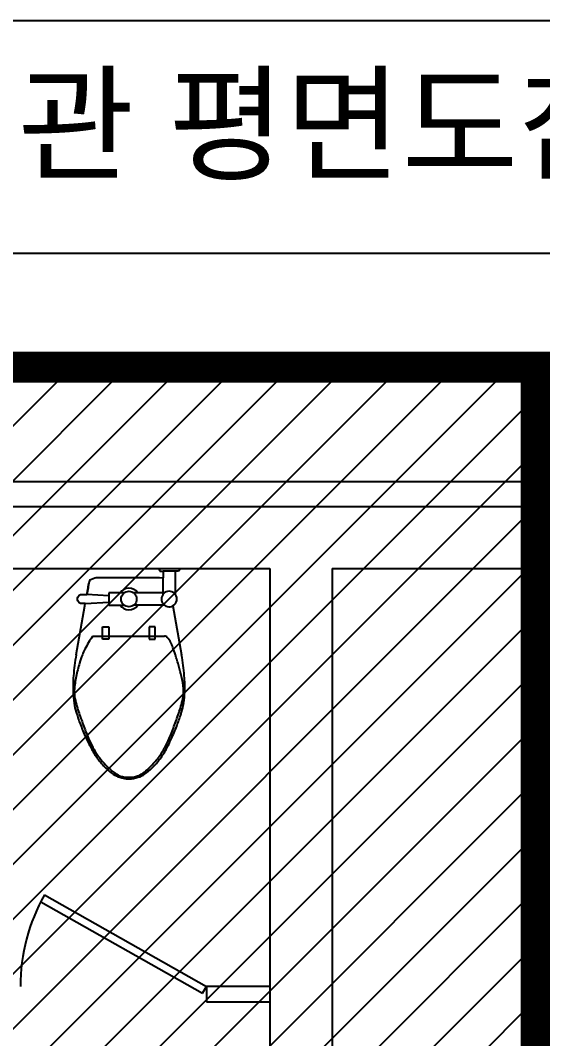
# Model space of a CAD drawing. Header units: millimetres. Extents: x 83956 to 461956, y 36707 to 125807.
# Drawn here: x 229390 to 231075, y 55784 to 59069 of the extents above; entities that cross this region are included whole.
import ezdxf

# ---------------------------------------------------------------- set-up
doc = ezdxf.new("R2010")
doc.units = ezdxf.units.MM
doc.header["$LTSCALE"] = 100
doc.header["$MEASUREMENT"] = 0
doc.linetypes.add('HID', pattern=[2.3, 1.5, -0.8])
for name, color, linetype in [('05-TEXT', 2, 'CONTINUOUS'), ('ARCH', 9, 'CONTINUOUS'), ('PIPE', 3, 'CONTINUOUS')]:
    doc.layers.add(name, color=color, linetype=linetype)
doc.styles.add('gr', font='Gulim.ttf')

msp = doc.modelspace()

# ---------------------------------------------------------------- hatches: boundary and pattern name
at = {"layer": 'PIPE', "ltscale": 2}
h = msp.add_hatch(dxfattribs=at)
h.set_pattern_fill('ANSI31', color=1, scale=1000, style=0)
h.set_pattern_definition([(45, (-1494911.26, -8621795.83), (-88.3883476, 88.3883476), [])])
h.paths.add_polyline_path([(224388, 57950.6), (231053.8, 57950.6), (231053.8, 53615.1), (224388, 53615.1)])

# ---------------------------------------------------------------- linework, layer by layer
at = {"layer": 'ARCH', "linetype": 'ByBlock', "ltscale": 2}
msp.add_line((222115, 57581.3), (233015.3, 57581.3), dxfattribs=at)
at = {"layer": 'ARCH', "ltscale": 2}
for p, q in [((228695.3, 57501.3), (231095.3, 57501.3)), ((228695.3, 57301.3), (230195.3, 57301.3)), ((230395.3, 57301.3), (231095.3, 57301.3))]:
    msp.add_line(p, q, dxfattribs=at)
at = {"layer": 'ARCH'}
for p, q in [((229835.3, 57302.6), (229840.3, 57292.6)), ((229840.3, 57292.6), (229850.3, 57292.6)), ((229890.3, 57292.6), (229850.3, 57292.6)), ((229850.3, 57292.6), (229850.3, 57271.2)), ((229890.3, 57217.6), (229890.3, 57292.6)), ((229900.3, 57292.6), (229890.3, 57292.6)), ((229900.3, 57292.6), (229890.3, 57292.6)), ((229905.3, 57302.6), (229900.3, 57292.6)), ((230195.3, 57301.3), (230195.3, 54491.3)), ((230395.3, 57301.3), (230395.3, 54491.3)), ((229612.4, 57257.8), (229611.4, 57253.6)), ((229613.2, 57261.4), (229612.4, 57257.8)), ((229614.2, 57264.9), (229613.2, 57261.4)), ((229614.2, 57264.9), (229630.3, 57271.2)), ((229630.3, 57271.2), (229634.7, 57271.5)), ((229634.7, 57271.5), (229641.9, 57272)), ((229641.9, 57272), (229653.5, 57272.4)), ((229653.5, 57272.4), (229740.3, 57272.5)), ((229740.3, 57272.5), (229827.1, 57272.4)), ((229827.1, 57272.4), (229838.6, 57272)), ((229838.6, 57272), (229850.3, 57271.3)), ((229850.3, 57217.6), (229850.3, 57271.2)), ((229606.6, 57227.5), (229604.7, 57216.7)), ((229606.6, 57227.5), (229604.7, 57216.7)), ((229606.6, 57227.5), (229604.7, 57216.7)), ((229606.6, 57227.5), (229604.7, 57216.7)), ((229606.6, 57227.5), (229604.7, 57216.7)), ((229606.6, 57227.5), (229604.7, 57216.7)), ((229606.6, 57227.5), (229604.7, 57216.7)), ((229606.6, 57227.5), (229604.7, 57216.7)), ((229606.6, 57227.5), (229604.7, 57216.7)), ((229606.6, 57227.5), (229604.7, 57216.7)), ((229606.6, 57227.5), (229604.7, 57216.7)), ((229606.6, 57227.5), (229604.7, 57216.7)), ((229606.6, 57227.5), (229604.7, 57216.7)), ((229606.6, 57227.5), (229604.7, 57216.7)), ((229606.6, 57227.5), (229604.7, 57216.7)), ((229606.6, 57227.5), (229604.7, 57216.7)), ((229606.6, 57227.5), (229604.7, 57216.7)), ((229606.6, 57227.5), (229604.7, 57216.7)), ((229606.6, 57227.5), (229604.7, 57216.7)), ((229606.6, 57227.5), (229604.7, 57216.7)), ((229606.6, 57227.5), (229604.7, 57216.7)), ((229606.6, 57227.5), (229604.7, 57216.7)), ((229606.6, 57227.5), (229604.7, 57216.7)), ((229606.6, 57227.5), (229604.7, 57216.7)), ((229606.6, 57227.5), (229604.7, 57216.7)), ((229606.6, 57227.5), (229604.7, 57216.7)), ((229605.6, 57221.7), (229606.6, 57227.5)), ((229605.6, 57221.7), (229606.6, 57227.5)), ((229605.6, 57221.7), (229606.6, 57227.5)), ((229605.6, 57221.7), (229606.6, 57227.5)), ((229605.6, 57221.7), (229606.6, 57227.5)), ((229605.6, 57221.7), (229606.6, 57227.5)), ((229605.6, 57221.7), (229606.6, 57227.5)), ((229605.6, 57221.7), (229606.6, 57227.5)), ((229605.6, 57221.7), (229606.6, 57227.5)), ((229605.6, 57221.7), (229606.6, 57227.5)), ((229605.6, 57221.7), (229606.6, 57227.5)), ((229605.6, 57221.7), (229606.6, 57227.5)), ((229605.6, 57221.7), (229606.6, 57227.5)), ((229605.6, 57221.7), (229606.6, 57227.5)), ((229605.6, 57221.7), (229606.6, 57227.5)), ((229605.6, 57221.7), (229606.6, 57227.5)), ((229605.6, 57221.7), (229606.6, 57227.5)), ((229605.6, 57221.7), (229606.6, 57227.5)), ((229605.6, 57221.7), (229606.6, 57227.5)), ((229605.6, 57221.7), (229606.6, 57227.5)), ((229605.6, 57221.7), (229606.6, 57227.5)), ((229605.6, 57221.7), (229606.6, 57227.5)), ((229605.6, 57221.7), (229606.6, 57227.5)), ((229605.6, 57221.7), (229606.6, 57227.5)), ((229605.6, 57221.7), (229606.6, 57227.5)), ((229605.6, 57221.7), (229606.6, 57227.5)), ((229605.6, 57221.7), (229606.6, 57227.5)), ((229605.6, 57221.7), (229606.6, 57227.5)), ((229606.6, 57227.5), (229607.7, 57233.4)), ((229607.7, 57233.4), (229606.6, 57227.5)), ((229606.6, 57227.5), (229607.7, 57233.4)), ((229607.7, 57233.4), (229606.6, 57227.5)), ((229606.6, 57227.5), (229607.7, 57233.4)), ((229607.7, 57233.4), (229606.6, 57227.5)), ((229606.6, 57227.5), (229607.7, 57233.4)), ((229607.7, 57233.4), (229606.6, 57227.5)), ((229606.6, 57227.5), (229607.7, 57233.4)), ((229607.7, 57233.4), (229606.6, 57227.5)), ((229606.6, 57227.5), (229607.7, 57233.4)), ((229607.7, 57233.4), (229606.6, 57227.5)), ((229606.6, 57227.5), (229607.7, 57233.4)), ((229607.7, 57233.4), (229606.6, 57227.5)), ((229606.6, 57227.5), (229607.7, 57233.4)), ((229607.7, 57233.4), (229606.6, 57227.5)), ((229606.6, 57227.5), (229607.7, 57233.4)), ((229607.7, 57233.4), (229606.6, 57227.5)), ((229606.6, 57227.5), (229607.7, 57233.4)), ((229607.7, 57233.4), (229606.6, 57227.5)), ((229606.6, 57227.5), (229607.7, 57233.4)), ((229607.7, 57233.4), (229606.6, 57227.5)), ((229606.6, 57227.5), (229607.7, 57233.4)), ((229607.7, 57233.4), (229606.6, 57227.5)), ((229606.6, 57227.5), (229607.7, 57233.4)), ((229607.7, 57233.4), (229606.6, 57227.5)), ((229606.6, 57227.5), (229607.7, 57233.4)), ((229607.7, 57233.4), (229606.6, 57227.5)), ((229606.6, 57227.5), (229607.7, 57233.4)), ((229607.7, 57233.4), (229606.6, 57227.5)), ((229606.6, 57227.5), (229607.7, 57233.4)), ((229607.7, 57233.4), (229606.6, 57227.5)), ((229606.6, 57227.5), (229607.7, 57233.4)), ((229607.7, 57233.4), (229606.6, 57227.5)), ((229606.6, 57227.5), (229607.7, 57233.4)), ((229607.7, 57233.4), (229606.6, 57227.5)), ((229606.6, 57227.5), (229607.7, 57233.4)), ((229607.7, 57233.4), (229606.6, 57227.5)), ((229606.6, 57227.5), (229607.7, 57233.4)), ((229607.7, 57233.4), (229606.6, 57227.5)), ((229606.6, 57227.5), (229607.7, 57233.4)), ((229607.7, 57233.4), (229606.6, 57227.5)), ((229606.6, 57227.5), (229607.7, 57233.4)), ((229607.7, 57233.4), (229606.6, 57227.5)), ((229606.6, 57227.5), (229607.7, 57233.4)), ((229607.7, 57233.4), (229606.6, 57227.5)), ((229606.6, 57227.5), (229607.7, 57233.4)), ((229607.7, 57233.4), (229606.6, 57227.5)), ((229606.6, 57227.5), (229607.7, 57233.4)), ((229607.7, 57233.4), (229606.6, 57227.5)), ((229606.6, 57227.5), (229607.7, 57233.4)), ((229607.7, 57233.4), (229606.6, 57227.5)), ((229607.7, 57233.4), (229608.6, 57238.4)), ((229608.6, 57238.4), (229607.7, 57233.4)), ((229607.7, 57233.4), (229608.6, 57238.4)), ((229608.6, 57238.4), (229607.7, 57233.4)), ((229607.7, 57233.4), (229608.6, 57238.4)), ((229608.6, 57238.4), (229607.7, 57233.4)), ((229607.7, 57233.4), (229608.6, 57238.4)), ((229608.6, 57238.4), (229607.7, 57233.4)), ((229607.7, 57233.4), (229608.6, 57238.4)), ((229608.6, 57238.4), (229607.7, 57233.4)), ((229607.7, 57233.4), (229608.6, 57238.4)), ((229608.6, 57238.4), (229607.7, 57233.4)), ((229607.7, 57233.4), (229608.6, 57238.4)), ((229608.6, 57238.4), (229607.7, 57233.4)), ((229607.7, 57233.4), (229608.6, 57238.4)), ((229608.6, 57238.4), (229607.7, 57233.4)), ((229607.7, 57233.4), (229608.6, 57238.4)), ((229608.6, 57238.4), (229607.7, 57233.4)), ((229607.7, 57233.4), (229608.6, 57238.4)), ((229608.6, 57238.4), (229607.7, 57233.4)), ((229607.7, 57233.4), (229608.6, 57238.4)), ((229608.6, 57238.4), (229607.7, 57233.4)), ((229607.7, 57233.4), (229608.6, 57238.4)), ((229608.6, 57238.4), (229607.7, 57233.4)), ((229607.7, 57233.4), (229608.6, 57238.4)), ((229608.6, 57238.4), (229607.7, 57233.4)), ((229607.7, 57233.4), (229608.6, 57238.4)), ((229608.6, 57238.4), (229607.7, 57233.4)), ((229607.7, 57233.4), (229608.6, 57238.4)), ((229608.6, 57238.4), (229607.7, 57233.4)), ((229607.7, 57233.4), (229608.6, 57238.4)), ((229608.6, 57238.4), (229607.7, 57233.4)), ((229607.7, 57233.4), (229608.6, 57238.4)), ((229608.6, 57238.4), (229607.7, 57233.4)), ((229607.7, 57233.4), (229608.6, 57238.4)), ((229608.6, 57238.4), (229607.7, 57233.4)), ((229607.7, 57233.4), (229608.6, 57238.4)), ((229608.6, 57238.4), (229607.7, 57233.4)), ((229607.7, 57233.4), (229608.6, 57238.4)), ((229608.6, 57238.4), (229607.7, 57233.4)), ((229607.7, 57233.4), (229608.6, 57238.4)), ((229608.6, 57238.4), (229607.7, 57233.4)), ((229607.7, 57233.4), (229608.6, 57238.4)), ((229608.6, 57238.4), (229607.7, 57233.4)), ((229607.7, 57233.4), (229608.6, 57238.4)), ((229608.6, 57238.4), (229607.7, 57233.4)), ((229607.7, 57233.4), (229608.6, 57238.4)), ((229608.6, 57238.4), (229607.7, 57233.4)), ((229607.7, 57233.4), (229608.6, 57238.4)), ((229608.6, 57238.4), (229607.7, 57233.4)), ((229607.7, 57233.4), (229608.6, 57238.4)), ((229608.6, 57238.4), (229607.7, 57233.4)), ((229608.6, 57238.4), (229609.4, 57242.8)), ((229609.4, 57242.8), (229608.6, 57238.4)), ((229608.6, 57238.4), (229609.4, 57242.8)), ((229609.4, 57242.8), (229608.6, 57238.4)), ((229608.6, 57238.4), (229609.4, 57242.8)), ((229609.4, 57242.8), (229608.6, 57238.4)), ((229608.6, 57238.4), (229609.4, 57242.8)), ((229609.4, 57242.8), (229608.6, 57238.4)), ((229608.6, 57238.4), (229609.4, 57242.8)), ((229609.4, 57242.8), (229608.6, 57238.4)), ((229608.6, 57238.4), (229609.4, 57242.8)), ((229609.4, 57242.8), (229608.6, 57238.4)), ((229608.6, 57238.4), (229609.4, 57242.8)), ((229609.4, 57242.8), (229608.6, 57238.4)), ((229608.6, 57238.4), (229609.4, 57242.8)), ((229609.4, 57242.8), (229608.6, 57238.4)), ((229608.6, 57238.4), (229609.4, 57242.8)), ((229609.4, 57242.8), (229608.6, 57238.4)), ((229608.6, 57238.4), (229609.4, 57242.8)), ((229609.4, 57242.8), (229608.6, 57238.4)), ((229608.6, 57238.4), (229609.4, 57242.8)), ((229609.4, 57242.8), (229608.6, 57238.4)), ((229608.6, 57238.4), (229609.4, 57242.8)), ((229609.4, 57242.8), (229608.6, 57238.4)), ((229608.6, 57238.4), (229609.4, 57242.8)), ((229609.4, 57242.8), (229608.6, 57238.4)), ((229608.6, 57238.4), (229609.4, 57242.8)), ((229609.4, 57242.8), (229608.6, 57238.4)), ((229608.6, 57238.4), (229609.4, 57242.8)), ((229609.4, 57242.8), (229608.6, 57238.4)), ((229608.6, 57238.4), (229609.4, 57242.8)), ((229609.4, 57242.8), (229608.6, 57238.4)), ((229608.6, 57238.4), (229609.4, 57242.8)), ((229609.4, 57242.8), (229608.6, 57238.4)), ((229608.6, 57238.4), (229609.4, 57242.8)), ((229609.4, 57242.8), (229608.6, 57238.4)), ((229608.6, 57238.4), (229609.4, 57242.8)), ((229609.4, 57242.8), (229608.6, 57238.4)), ((229608.6, 57238.4), (229609.4, 57242.8)), ((229609.4, 57242.8), (229608.6, 57238.4)), ((229608.6, 57238.4), (229609.4, 57242.8)), ((229609.4, 57242.8), (229608.6, 57238.4)), ((229608.6, 57238.4), (229609.4, 57242.8)), ((229609.4, 57242.8), (229608.6, 57238.4)), ((229608.6, 57238.4), (229609.4, 57242.8)), ((229609.4, 57242.8), (229608.6, 57238.4)), ((229608.6, 57238.4), (229609.4, 57242.8)), ((229609.4, 57242.8), (229608.6, 57238.4)), ((229608.6, 57238.4), (229609.4, 57242.8)), ((229609.4, 57242.8), (229608.6, 57238.4)), ((229608.6, 57238.4), (229609.4, 57242.8)), ((229609.4, 57242.8), (229608.6, 57238.4)), ((229609.4, 57242.8), (229610.2, 57247)), ((229610.2, 57247), (229609.4, 57242.8)), ((229609.4, 57242.8), (229610.2, 57247)), ((229610.2, 57247), (229609.4, 57242.8)), ((229609.4, 57242.8), (229610.2, 57247)), ((229610.2, 57247), (229609.4, 57242.8)), ((229609.4, 57242.8), (229610.2, 57247)), ((229610.2, 57247), (229609.4, 57242.8)), ((229609.4, 57242.8), (229610.2, 57247)), ((229610.2, 57247), (229609.4, 57242.8)), ((229609.4, 57242.8), (229610.2, 57247)), ((229610.2, 57247), (229609.4, 57242.8)), ((229609.4, 57242.8), (229610.2, 57247)), ((229610.2, 57247), (229609.4, 57242.8)), ((229609.4, 57242.8), (229610.2, 57247)), ((229610.2, 57247), (229609.4, 57242.8)), ((229609.4, 57242.8), (229610.2, 57247)), ((229610.2, 57247), (229609.4, 57242.8)), ((229609.4, 57242.8), (229610.2, 57247)), ((229610.2, 57247), (229609.4, 57242.8)), ((229609.4, 57242.8), (229610.2, 57247)), ((229610.2, 57247), (229609.4, 57242.8)), ((229609.4, 57242.8), (229610.2, 57247)), ((229610.2, 57247), (229609.4, 57242.8)), ((229609.4, 57242.8), (229610.2, 57247)), ((229610.2, 57247), (229609.4, 57242.8)), ((229609.4, 57242.8), (229610.2, 57247)), ((229610.2, 57247), (229609.4, 57242.8)), ((229609.4, 57242.8), (229610.2, 57247)), ((229610.2, 57247), (229609.4, 57242.8)), ((229609.4, 57242.8), (229610.2, 57247)), ((229610.2, 57247), (229609.4, 57242.8)), ((229609.4, 57242.8), (229610.2, 57247)), ((229610.2, 57247), (229609.4, 57242.8)), ((229609.4, 57242.8), (229610.2, 57247)), ((229610.2, 57247), (229609.4, 57242.8)), ((229609.4, 57242.8), (229610.2, 57247)), ((229610.2, 57247), (229609.4, 57242.8)), ((229609.4, 57242.8), (229610.2, 57247)), ((229610.2, 57247), (229609.4, 57242.8)), ((229609.4, 57242.8), (229610.2, 57247)), ((229610.2, 57247), (229609.4, 57242.8)), ((229609.4, 57242.8), (229610.2, 57247)), ((229610.2, 57247), (229609.4, 57242.8)), ((229609.4, 57242.8), (229610.2, 57247)), ((229610.2, 57247), (229609.4, 57242.8)), ((229609.4, 57242.8), (229610.2, 57247)), ((229610.2, 57247), (229609.4, 57242.8)), ((229609.4, 57242.8), (229610.2, 57247)), ((229610.2, 57247), (229609.4, 57242.8)), ((229609.4, 57242.8), (229610.2, 57247)), ((229610.2, 57247), (229609.4, 57242.8)), ((229610.2, 57247), (229611.4, 57253.6)), ((229611.4, 57253.6), (229610.2, 57247)), ((229610.2, 57247), (229611.4, 57253.6)), ((229611.4, 57253.6), (229610.2, 57247)), ((229610.2, 57247), (229611.4, 57253.6)), ((229611.4, 57253.6), (229610.2, 57247)), ((229610.2, 57247), (229611.4, 57253.6)), ((229611.4, 57253.6), (229610.2, 57247)), ((229610.2, 57247), (229611.4, 57253.6)), ((229611.4, 57253.6), (229610.2, 57247)), ((229610.2, 57247), (229611.4, 57253.6)), ((229611.4, 57253.6), (229610.2, 57247)), ((229610.2, 57247), (229611.4, 57253.6)), ((229611.4, 57253.6), (229610.2, 57247)), ((229610.2, 57247), (229611.4, 57253.6)), ((229611.4, 57253.6), (229610.2, 57247)), ((229610.2, 57247), (229611.4, 57253.6)), ((229611.4, 57253.6), (229610.2, 57247)), ((229610.2, 57247), (229611.4, 57253.6)), ((229611.4, 57253.6), (229610.2, 57247)), ((229610.2, 57247), (229611.4, 57253.6)), ((229611.4, 57253.6), (229610.2, 57247)), ((229610.2, 57247), (229611.4, 57253.6)), ((229611.4, 57253.6), (229610.2, 57247)), ((229610.2, 57247), (229611.4, 57253.6)), ((229611.4, 57253.6), (229610.2, 57247)), ((229610.2, 57247), (229611.4, 57253.6)), ((229611.4, 57253.6), (229610.2, 57247)), ((229610.2, 57247), (229611.4, 57253.6)), ((229611.4, 57253.6), (229610.2, 57247)), ((229610.2, 57247), (229611.4, 57253.6)), ((229611.4, 57253.6), (229610.2, 57247)), ((229610.2, 57247), (229611.4, 57253.6)), ((229611.4, 57253.6), (229610.2, 57247)), ((229610.2, 57247), (229611.4, 57253.6)), ((229611.4, 57253.6), (229610.2, 57247)), ((229610.2, 57247), (229611.4, 57253.6)), ((229611.4, 57253.6), (229610.2, 57247)), ((229610.2, 57247), (229611.4, 57253.6)), ((229611.4, 57253.6), (229610.2, 57247)), ((229610.2, 57247), (229611.4, 57253.6)), ((229611.4, 57253.6), (229610.2, 57247)), ((229610.2, 57247), (229611.4, 57253.6)), ((229611.4, 57253.6), (229610.2, 57247)), ((229610.2, 57247), (229611.4, 57253.6)), ((229611.4, 57253.6), (229610.2, 57247)), ((229610.2, 57247), (229611.4, 57253.6)), ((229611.4, 57253.6), (229610.2, 57247)), ((229610.2, 57247), (229611.4, 57253.6)), ((229611.4, 57253.6), (229610.2, 57247)), ((229610.2, 57247), (229611.4, 57253.6)), ((229611.4, 57253.6), (229610.2, 57247)), ((229675.3, 57222.6), (229675.3, 57182.6)), ((229725.3, 57222.6), (229675.3, 57222.6)), ((229855.3, 57222.6), (229755.3, 57222.6)), ((229574.4, 57203.6), (229574.7, 57205.8)), ((229574.4, 57203.6), (229574.7, 57205.8)), ((229574.4, 57203.6), (229574.7, 57205.8)), ((229574.4, 57203.6), (229574.7, 57205.8)), ((229574.4, 57203.6), (229574.7, 57205.8)), ((229574.4, 57203.6), (229574.7, 57205.8)), ((229574.4, 57203.6), (229574.7, 57205.8)), ((229574.4, 57203.6), (229574.7, 57205.8)), ((229574.4, 57203.6), (229574.7, 57205.8)), ((229574.4, 57203.6), (229574.7, 57205.8)), ((229574.4, 57203.6), (229574.7, 57205.8)), ((229574.4, 57203.6), (229574.7, 57205.8)), ((229574.4, 57203.6), (229574.7, 57205.8)), ((229574.4, 57203.6), (229574.7, 57205.8)), ((229574.4, 57203.6), (229574.7, 57205.8)), ((229574.4, 57203.6), (229574.7, 57205.8)), ((229574.4, 57203.6), (229574.7, 57205.8)), ((229574.4, 57203.6), (229574.7, 57205.8)), ((229574.4, 57203.6), (229574.7, 57205.8)), ((229574.4, 57203.6), (229574.7, 57205.8)), ((229574.4, 57203.6), (229574.7, 57205.8)), ((229574.4, 57203.6), (229574.7, 57205.8)), ((229574.4, 57203.6), (229574.7, 57205.8)), ((229574.4, 57203.6), (229574.7, 57205.8)), ((229574.4, 57203.6), (229574.7, 57205.8)), ((229574.4, 57203.6), (229574.7, 57205.8)), ((229574.4, 57203.6), (229574.7, 57205.8)), ((229574.4, 57203.6), (229574.7, 57205.8)), ((229574.4, 57202.6), (229574.4, 57203.6)), ((229574.4, 57202.6), (229574.4, 57203.6)), ((229574.4, 57202.6), (229574.4, 57203.6)), ((229574.4, 57202.6), (229574.4, 57203.6)), ((229574.4, 57202.6), (229574.4, 57203.6)), ((229574.4, 57202.6), (229574.4, 57203.6)), ((229574.4, 57202.6), (229574.4, 57203.6)), ((229574.4, 57202.6), (229574.4, 57203.6)), ((229574.4, 57202.6), (229574.4, 57203.6)), ((229574.4, 57202.6), (229574.4, 57203.6)), ((229574.4, 57202.6), (229574.4, 57203.6)), ((229574.4, 57202.6), (229574.4, 57203.6)), ((229574.4, 57202.6), (229574.4, 57203.6)), ((229574.4, 57202.6), (229574.4, 57203.6)), ((229574.4, 57202.6), (229574.4, 57203.6)), ((229574.4, 57202.6), (229574.4, 57203.6)), ((229574.4, 57202.6), (229574.4, 57203.6)), ((229574.4, 57202.6), (229574.4, 57203.6)), ((229574.4, 57202.6), (229574.4, 57203.6)), ((229574.4, 57202.6), (229574.4, 57203.6)), ((229574.4, 57202.6), (229574.4, 57203.6)), ((229574.4, 57202.6), (229574.4, 57203.6)), ((229574.4, 57202.6), (229574.4, 57203.6)), ((229574.4, 57202.6), (229574.4, 57203.6)), ((229574.4, 57202.6), (229574.4, 57203.6)), ((229574.4, 57202.6), (229574.4, 57203.6)), ((229574.4, 57202.6), (229574.4, 57203.6)), ((229574.4, 57202.6), (229574.4, 57203.6)), ((229574.4, 57201.5), (229574.4, 57202.6)), ((229574.4, 57201.5), (229574.4, 57202.6)), ((229574.4, 57201.5), (229574.4, 57202.6)), ((229574.4, 57201.5), (229574.4, 57202.6)), ((229574.4, 57201.5), (229574.4, 57202.6)), ((229574.4, 57201.5), (229574.4, 57202.6)), ((229574.4, 57201.5), (229574.4, 57202.6)), ((229574.4, 57201.5), (229574.4, 57202.6)), ((229574.4, 57201.5), (229574.4, 57202.6)), ((229574.4, 57201.5), (229574.4, 57202.6)), ((229574.4, 57201.5), (229574.4, 57202.6)), ((229574.4, 57201.5), (229574.4, 57202.6)), ((229574.4, 57201.5), (229574.4, 57202.6)), ((229574.4, 57201.5), (229574.4, 57202.6)), ((229574.4, 57201.5), (229574.4, 57202.6)), ((229574.4, 57201.5), (229574.4, 57202.6)), ((229574.4, 57201.5), (229574.4, 57202.6)), ((229574.4, 57201.5), (229574.4, 57202.6)), ((229574.4, 57201.5), (229574.4, 57202.6)), ((229574.4, 57201.5), (229574.4, 57202.6)), ((229574.4, 57201.5), (229574.4, 57202.6)), ((229574.4, 57201.5), (229574.4, 57202.6)), ((229574.4, 57201.5), (229574.4, 57202.6)), ((229574.4, 57201.5), (229574.4, 57202.6)), ((229574.4, 57201.5), (229574.4, 57202.6)), ((229574.4, 57201.5), (229574.4, 57202.6)), ((229574.4, 57201.5), (229574.4, 57202.6)), ((229574.4, 57201.5), (229574.4, 57202.6)), ((229574.7, 57199.4), (229574.4, 57201.5)), ((229574.7, 57199.4), (229574.4, 57201.5)), ((229574.7, 57199.4), (229574.4, 57201.5)), ((229574.7, 57199.4), (229574.4, 57201.5)), ((229574.7, 57199.4), (229574.4, 57201.5)), ((229574.7, 57199.4), (229574.4, 57201.5)), ((229574.7, 57199.4), (229574.4, 57201.5)), ((229574.7, 57199.4), (229574.4, 57201.5)), ((229574.7, 57199.4), (229574.4, 57201.5)), ((229574.7, 57199.4), (229574.4, 57201.5)), ((229574.7, 57199.4), (229574.4, 57201.5)), ((229574.7, 57199.4), (229574.4, 57201.5)), ((229574.7, 57199.4), (229574.4, 57201.5)), ((229574.7, 57199.4), (229574.4, 57201.5)), ((229574.7, 57199.4), (229574.4, 57201.5)), ((229574.7, 57199.4), (229574.4, 57201.5)), ((229574.7, 57199.4), (229574.4, 57201.5)), ((229574.7, 57199.4), (229574.4, 57201.5)), ((229574.7, 57199.4), (229574.4, 57201.5)), ((229574.7, 57199.4), (229574.4, 57201.5)), ((229574.7, 57199.4), (229574.4, 57201.5)), ((229574.7, 57199.4), (229574.4, 57201.5)), ((229574.7, 57199.4), (229574.4, 57201.5)), ((229574.7, 57199.4), (229574.4, 57201.5)), ((229574.7, 57199.4), (229574.4, 57201.5)), ((229574.7, 57199.4), (229574.4, 57201.5)), ((229574.7, 57199.4), (229574.4, 57201.5)), ((229574.7, 57199.4), (229574.4, 57201.5)), ((229574.7, 57205.8), (229575.5, 57208.3)), ((229574.7, 57205.8), (229575.5, 57208.3)), ((229574.7, 57205.8), (229575.5, 57208.3)), ((229574.7, 57205.8), (229575.5, 57208.3)), ((229574.7, 57205.8), (229575.5, 57208.3)), ((229574.7, 57205.8), (229575.5, 57208.3)), ((229574.7, 57205.8), (229575.5, 57208.3)), ((229574.7, 57205.8), (229575.5, 57208.3)), ((229574.7, 57205.8), (229575.5, 57208.3)), ((229574.7, 57205.8), (229575.5, 57208.3)), ((229574.7, 57205.8), (229575.5, 57208.3)), ((229574.7, 57205.8), (229575.5, 57208.3)), ((229574.7, 57205.8), (229575.5, 57208.3)), ((229574.7, 57205.8), (229575.5, 57208.3)), ((229574.7, 57205.8), (229575.5, 57208.3)), ((229574.7, 57205.8), (229575.5, 57208.3)), ((229574.7, 57205.8), (229575.5, 57208.3)), ((229574.7, 57205.8), (229575.5, 57208.3)), ((229574.7, 57205.8), (229575.5, 57208.3)), ((229574.7, 57205.8), (229575.5, 57208.3)), ((229574.7, 57205.8), (229575.5, 57208.3)), ((229574.7, 57205.8), (229575.5, 57208.3)), ((229574.7, 57205.8), (229575.5, 57208.3)), ((229574.7, 57205.8), (229575.5, 57208.3)), ((229574.7, 57205.8), (229575.5, 57208.3)), ((229574.7, 57205.8), (229575.5, 57208.3)), ((229574.7, 57205.8), (229575.5, 57208.3)), ((229574.7, 57205.8), (229575.5, 57208.3)), ((229575.5, 57196.8), (229574.7, 57199.4)), ((229575.5, 57196.8), (229574.7, 57199.4)), ((229575.5, 57196.8), (229574.7, 57199.4)), ((229575.5, 57196.8), (229574.7, 57199.4)), ((229575.5, 57196.8), (229574.7, 57199.4)), ((229575.5, 57196.8), (229574.7, 57199.4)), ((229575.5, 57196.8), (229574.7, 57199.4)), ((229575.5, 57196.8), (229574.7, 57199.4)), ((229575.5, 57196.8), (229574.7, 57199.4)), ((229575.5, 57196.8), (229574.7, 57199.4)), ((229575.5, 57196.8), (229574.7, 57199.4)), ((229575.5, 57196.8), (229574.7, 57199.4)), ((229575.5, 57196.8), (229574.7, 57199.4)), ((229575.5, 57196.8), (229574.7, 57199.4)), ((229575.5, 57196.8), (229574.7, 57199.4)), ((229575.5, 57196.8), (229574.7, 57199.4)), ((229575.5, 57196.8), (229574.7, 57199.4)), ((229575.5, 57196.8), (229574.7, 57199.4)), ((229575.5, 57196.8), (229574.7, 57199.4)), ((229575.5, 57196.8), (229574.7, 57199.4)), ((229575.5, 57196.8), (229574.7, 57199.4)), ((229575.5, 57196.8), (229574.7, 57199.4)), ((229575.5, 57196.8), (229574.7, 57199.4)), ((229575.5, 57196.8), (229574.7, 57199.4)), ((229575.5, 57196.8), (229574.7, 57199.4)), ((229575.5, 57196.8), (229574.7, 57199.4)), ((229575.5, 57196.8), (229574.7, 57199.4)), ((229575.5, 57196.8), (229574.7, 57199.4)), ((229575.5, 57208.3), (229577.3, 57211.5)), ((229575.5, 57208.3), (229577.3, 57211.5)), ((229575.5, 57208.3), (229577.3, 57211.5)), ((229575.5, 57208.3), (229577.3, 57211.5)), ((229575.5, 57208.3), (229577.3, 57211.5)), ((229575.5, 57208.3), (229577.3, 57211.5)), ((229575.5, 57208.3), (229577.3, 57211.5)), ((229575.5, 57208.3), (229577.3, 57211.5)), ((229575.5, 57208.3), (229577.3, 57211.5)), ((229575.5, 57208.3), (229577.3, 57211.5)), ((229575.5, 57208.3), (229577.3, 57211.5)), ((229575.5, 57208.3), (229577.3, 57211.5)), ((229575.5, 57208.3), (229577.3, 57211.5)), ((229575.5, 57208.3), (229577.3, 57211.5)), ((229575.5, 57208.3), (229577.3, 57211.5)), ((229575.5, 57208.3), (229577.3, 57211.5)), ((229575.5, 57208.3), (229577.3, 57211.5)), ((229575.5, 57208.3), (229577.3, 57211.5)), ((229575.5, 57208.3), (229577.3, 57211.5)), ((229575.5, 57208.3), (229577.3, 57211.5)), ((229575.5, 57208.3), (229577.3, 57211.5)), ((229575.5, 57208.3), (229577.3, 57211.5)), ((229575.5, 57208.3), (229577.3, 57211.5)), ((229575.5, 57208.3), (229577.3, 57211.5)), ((229575.5, 57208.3), (229577.3, 57211.5)), ((229575.5, 57208.3), (229577.3, 57211.5)), ((229575.5, 57208.3), (229577.3, 57211.5)), ((229575.5, 57208.3), (229577.3, 57211.5)), ((229577.3, 57193.6), (229575.5, 57196.8)), ((229577.3, 57193.6), (229575.5, 57196.8)), ((229577.3, 57193.6), (229575.5, 57196.8)), ((229577.3, 57193.6), (229575.5, 57196.8)), ((229577.3, 57193.6), (229575.5, 57196.8)), ((229577.3, 57193.6), (229575.5, 57196.8)), ((229577.3, 57193.6), (229575.5, 57196.8)), ((229577.3, 57193.6), (229575.5, 57196.8)), ((229577.3, 57193.6), (229575.5, 57196.8)), ((229577.3, 57193.6), (229575.5, 57196.8)), ((229577.3, 57193.6), (229575.5, 57196.8)), ((229577.3, 57193.6), (229575.5, 57196.8)), ((229577.3, 57193.6), (229575.5, 57196.8)), ((229577.3, 57193.6), (229575.5, 57196.8)), ((229577.3, 57193.6), (229575.5, 57196.8)), ((229577.3, 57193.6), (229575.5, 57196.8)), ((229577.3, 57193.6), (229575.5, 57196.8)), ((229577.3, 57193.6), (229575.5, 57196.8)), ((229577.3, 57193.6), (229575.5, 57196.8)), ((229577.3, 57193.6), (229575.5, 57196.8)), ((229577.3, 57193.6), (229575.5, 57196.8)), ((229577.3, 57193.6), (229575.5, 57196.8)), ((229577.3, 57193.6), (229575.5, 57196.8)), ((229577.3, 57193.6), (229575.5, 57196.8)), ((229577.3, 57193.6), (229575.5, 57196.8)), ((229577.3, 57193.6), (229575.5, 57196.8)), ((229577.3, 57193.6), (229575.5, 57196.8)), ((229577.3, 57193.6), (229575.5, 57196.8)), ((229577.3, 57211.5), (229580.2, 57214.5)), ((229577.3, 57211.5), (229580.2, 57214.5)), ((229577.3, 57211.5), (229580.2, 57214.5)), ((229577.3, 57211.5), (229580.2, 57214.5)), ((229577.3, 57211.5), (229580.2, 57214.5)), ((229577.3, 57211.5), (229580.2, 57214.5)), ((229577.3, 57211.5), (229580.2, 57214.5)), ((229577.3, 57211.5), (229580.2, 57214.5)), ((229577.3, 57211.5), (229580.2, 57214.5)), ((229577.3, 57211.5), (229580.2, 57214.5)), ((229577.3, 57211.5), (229580.2, 57214.5)), ((229577.3, 57211.5), (229580.2, 57214.5)), ((229577.3, 57211.5), (229580.2, 57214.5)), ((229577.3, 57211.5), (229580.2, 57214.5)), ((229577.3, 57211.5), (229580.2, 57214.5)), ((229577.3, 57211.5), (229580.2, 57214.5)), ((229577.3, 57211.5), (229580.2, 57214.5)), ((229577.3, 57211.5), (229580.2, 57214.5)), ((229577.3, 57211.5), (229580.2, 57214.5)), ((229577.3, 57211.5), (229580.2, 57214.5)), ((229577.3, 57211.5), (229580.2, 57214.5)), ((229577.3, 57211.5), (229580.2, 57214.5)), ((229577.3, 57211.5), (229580.2, 57214.5)), ((229577.3, 57211.5), (229580.2, 57214.5)), ((229577.3, 57211.5), (229580.2, 57214.5)), ((229577.3, 57211.5), (229580.2, 57214.5)), ((229577.3, 57211.5), (229580.2, 57214.5)), ((229577.3, 57211.5), (229580.2, 57214.5)), ((229580.2, 57190.6), (229577.3, 57193.6)), ((229580.2, 57190.6), (229577.3, 57193.6)), ((229580.2, 57190.6), (229577.3, 57193.6)), ((229580.2, 57190.6), (229577.3, 57193.6)), ((229580.2, 57190.6), (229577.3, 57193.6)), ((229580.2, 57190.6), (229577.3, 57193.6)), ((229580.2, 57190.6), (229577.3, 57193.6)), ((229580.2, 57190.6), (229577.3, 57193.6)), ((229580.2, 57190.6), (229577.3, 57193.6)), ((229580.2, 57190.6), (229577.3, 57193.6)), ((229580.2, 57190.6), (229577.3, 57193.6)), ((229580.2, 57190.6), (229577.3, 57193.6)), ((229580.2, 57190.6), (229577.3, 57193.6)), ((229580.2, 57190.6), (229577.3, 57193.6)), ((229580.2, 57190.6), (229577.3, 57193.6)), ((229580.2, 57190.6), (229577.3, 57193.6)), ((229580.2, 57190.6), (229577.3, 57193.6)), ((229580.2, 57190.6), (229577.3, 57193.6)), ((229580.2, 57190.6), (229577.3, 57193.6)), ((229580.2, 57190.6), (229577.3, 57193.6)), ((229580.2, 57190.6), (229577.3, 57193.6)), ((229580.2, 57190.6), (229577.3, 57193.6)), ((229580.2, 57190.6), (229577.3, 57193.6)), ((229580.2, 57190.6), (229577.3, 57193.6)), ((229580.2, 57190.6), (229577.3, 57193.6)), ((229580.2, 57190.6), (229577.3, 57193.6)), ((229580.2, 57190.6), (229577.3, 57193.6)), ((229580.2, 57190.6), (229577.3, 57193.6)), ((229580.2, 57214.5), (229584.2, 57216.7)), ((229580.2, 57214.5), (229584.2, 57216.7)), ((229580.2, 57214.5), (229584.2, 57216.7)), ((229580.2, 57214.5), (229584.2, 57216.7)), ((229580.2, 57214.5), (229584.2, 57216.7)), ((229580.2, 57214.5), (229584.2, 57216.7)), ((229580.2, 57214.5), (229584.2, 57216.7)), ((229580.2, 57214.5), (229584.2, 57216.7)), ((229580.2, 57214.5), (229584.2, 57216.7)), ((229580.2, 57214.5), (229584.2, 57216.7)), ((229580.2, 57214.5), (229584.2, 57216.7)), ((229580.2, 57214.5), (229584.2, 57216.7)), ((229580.2, 57214.5), (229584.2, 57216.7)), ((229580.2, 57214.5), (229584.2, 57216.7)), ((229580.2, 57214.5), (229584.2, 57216.7)), ((229580.2, 57214.5), (229584.2, 57216.7)), ((229580.2, 57214.5), (229584.2, 57216.7)), ((229580.2, 57214.5), (229584.2, 57216.7)), ((229580.2, 57214.5), (229584.2, 57216.7)), ((229580.2, 57214.5), (229584.2, 57216.7)), ((229580.2, 57214.5), (229584.2, 57216.7)), ((229580.2, 57214.5), (229584.2, 57216.7)), ((229580.2, 57214.5), (229584.2, 57216.7)), ((229580.2, 57214.5), (229584.2, 57216.7)), ((229580.2, 57214.5), (229584.2, 57216.7)), ((229580.2, 57214.5), (229584.2, 57216.7)), ((229580.2, 57214.5), (229584.2, 57216.7)), ((229580.2, 57214.5), (229584.2, 57216.7)), ((229584.2, 57188.4), (229580.2, 57190.6)), ((229584.2, 57188.4), (229580.2, 57190.6)), ((229584.2, 57188.4), (229580.2, 57190.6)), ((229584.2, 57188.4), (229580.2, 57190.6)), ((229584.2, 57188.4), (229580.2, 57190.6)), ((229584.2, 57188.4), (229580.2, 57190.6)), ((229584.2, 57188.4), (229580.2, 57190.6)), ((229584.2, 57188.4), (229580.2, 57190.6)), ((229584.2, 57188.4), (229580.2, 57190.6)), ((229584.2, 57188.4), (229580.2, 57190.6)), ((229584.2, 57188.4), (229580.2, 57190.6)), ((229584.2, 57188.4), (229580.2, 57190.6)), ((229584.2, 57188.4), (229580.2, 57190.6)), ((229584.2, 57188.4), (229580.2, 57190.6)), ((229584.2, 57188.4), (229580.2, 57190.6)), ((229584.2, 57188.4), (229580.2, 57190.6)), ((229584.2, 57188.4), (229580.2, 57190.6)), ((229584.2, 57188.4), (229580.2, 57190.6)), ((229584.2, 57188.4), (229580.2, 57190.6)), ((229584.2, 57188.4), (229580.2, 57190.6)), ((229584.2, 57188.4), (229580.2, 57190.6)), ((229584.2, 57188.4), (229580.2, 57190.6)), ((229584.2, 57188.4), (229580.2, 57190.6)), ((229584.2, 57188.4), (229580.2, 57190.6)), ((229584.2, 57188.4), (229580.2, 57190.6)), ((229584.2, 57188.4), (229580.2, 57190.6)), ((229584.2, 57188.4), (229580.2, 57190.6)), ((229584.2, 57188.4), (229580.2, 57190.6)), ((229584.2, 57216.7), (229588.6, 57217.6)), ((229584.2, 57216.7), (229588.6, 57217.6)), ((229584.2, 57216.7), (229588.6, 57217.6)), ((229584.2, 57216.7), (229588.6, 57217.6)), ((229584.2, 57216.7), (229588.6, 57217.6)), ((229584.2, 57216.7), (229588.6, 57217.6)), ((229584.2, 57216.7), (229588.6, 57217.6)), ((229584.2, 57216.7), (229588.6, 57217.6)), ((229584.2, 57216.7), (229588.6, 57217.6)), ((229584.2, 57216.7), (229588.6, 57217.6)), ((229584.2, 57216.7), (229588.6, 57217.6)), ((229584.2, 57216.7), (229588.6, 57217.6)), ((229584.2, 57216.7), (229588.6, 57217.6)), ((229584.2, 57216.7), (229588.6, 57217.6)), ((229584.2, 57216.7), (229588.6, 57217.6)), ((229584.2, 57216.7), (229588.6, 57217.6)), ((229584.2, 57216.7), (229588.6, 57217.6)), ((229584.2, 57216.7), (229588.6, 57217.6)), ((229584.2, 57216.7), (229588.6, 57217.6)), ((229584.2, 57216.7), (229588.6, 57217.6)), ((229584.2, 57216.7), (229588.6, 57217.6)), ((229584.2, 57216.7), (229588.6, 57217.6)), ((229584.2, 57216.7), (229588.6, 57217.6)), ((229584.2, 57216.7), (229588.6, 57217.6)), ((229584.2, 57216.7), (229588.6, 57217.6)), ((229584.2, 57216.7), (229588.6, 57217.6)), ((229584.2, 57216.7), (229588.6, 57217.6)), ((229584.2, 57216.7), (229588.6, 57217.6)), ((229588.6, 57217.6), (229592.9, 57217.4)), ((229588.6, 57217.6), (229592.9, 57217.4)), ((229588.6, 57217.6), (229592.9, 57217.4)), ((229588.6, 57217.6), (229592.9, 57217.4)), ((229588.6, 57217.6), (229592.9, 57217.4)), ((229588.6, 57217.6), (229592.9, 57217.4)), ((229588.6, 57217.6), (229592.9, 57217.4)), ((229588.6, 57217.6), (229592.9, 57217.4)), ((229588.6, 57217.6), (229592.9, 57217.4)), ((229588.6, 57217.6), (229592.9, 57217.4)), ((229588.6, 57217.6), (229592.9, 57217.4)), ((229588.6, 57217.6), (229592.9, 57217.4)), ((229588.6, 57217.6), (229592.9, 57217.4)), ((229588.6, 57217.6), (229592.9, 57217.4)), ((229588.6, 57217.6), (229592.9, 57217.4)), ((229588.6, 57217.6), (229592.9, 57217.4)), ((229588.6, 57217.6), (229592.9, 57217.4)), ((229588.6, 57217.6), (229592.9, 57217.4)), ((229588.6, 57217.6), (229592.9, 57217.4)), ((229588.6, 57217.6), (229592.9, 57217.4)), ((229588.6, 57217.6), (229592.9, 57217.4)), ((229588.6, 57217.6), (229592.9, 57217.4)), ((229588.6, 57217.6), (229592.9, 57217.4)), ((229588.6, 57217.6), (229592.9, 57217.4)), ((229588.6, 57217.6), (229592.9, 57217.4)), ((229588.6, 57217.6), (229592.9, 57217.4)), ((229588.6, 57217.6), (229592.9, 57217.4)), ((229588.6, 57217.6), (229592.9, 57217.4)), ((229592.9, 57217.4), (229596.5, 57217.2)), ((229592.9, 57217.4), (229596.5, 57217.2)), ((229592.9, 57217.4), (229596.5, 57217.2)), ((229592.9, 57217.4), (229596.5, 57217.2)), ((229592.9, 57217.4), (229596.5, 57217.2)), ((229592.9, 57217.4), (229596.5, 57217.2)), ((229592.9, 57217.4), (229596.5, 57217.2)), ((229592.9, 57217.4), (229596.5, 57217.2)), ((229592.9, 57217.4), (229596.5, 57217.2)), ((229592.9, 57217.4), (229596.5, 57217.2)), ((229592.9, 57217.4), (229596.5, 57217.2)), ((229592.9, 57217.4), (229596.5, 57217.2)), ((229592.9, 57217.4), (229596.5, 57217.2)), ((229592.9, 57217.4), (229596.5, 57217.2)), ((229592.9, 57217.4), (229596.5, 57217.2)), ((229592.9, 57217.4), (229596.5, 57217.2)), ((229592.9, 57217.4), (229596.5, 57217.2)), ((229592.9, 57217.4), (229596.5, 57217.2)), ((229592.9, 57217.4), (229596.5, 57217.2)), ((229592.9, 57217.4), (229596.5, 57217.2)), ((229592.9, 57217.4), (229596.5, 57217.2)), ((229592.9, 57217.4), (229596.5, 57217.2)), ((229592.9, 57217.4), (229596.5, 57217.2)), ((229592.9, 57217.4), (229596.5, 57217.2)), ((229592.9, 57217.4), (229596.5, 57217.2)), ((229592.9, 57217.4), (229596.5, 57217.2)), ((229592.9, 57217.4), (229596.5, 57217.2)), ((229592.9, 57217.4), (229596.5, 57217.2)), ((229596.5, 57217.2), (229599.5, 57217)), ((229596.5, 57217.2), (229599.5, 57217)), ((229596.5, 57217.2), (229599.5, 57217)), ((229596.5, 57217.2), (229599.5, 57217)), ((229596.5, 57217.2), (229599.5, 57217)), ((229596.5, 57217.2), (229599.5, 57217)), ((229596.5, 57217.2), (229599.5, 57217)), ((229596.5, 57217.2), (229599.5, 57217)), ((229596.5, 57217.2), (229599.5, 57217)), ((229596.5, 57217.2), (229599.5, 57217)), ((229596.5, 57217.2), (229599.5, 57217)), ((229596.5, 57217.2), (229599.5, 57217)), ((229596.5, 57217.2), (229599.5, 57217)), ((229596.5, 57217.2), (229599.5, 57217)), ((229596.5, 57217.2), (229599.5, 57217)), ((229596.5, 57217.2), (229599.5, 57217)), ((229596.5, 57217.2), (229599.5, 57217)), ((229596.5, 57217.2), (229599.5, 57217)), ((229596.5, 57217.2), (229599.5, 57217)), ((229596.5, 57217.2), (229599.5, 57217)), ((229596.5, 57217.2), (229599.5, 57217)), ((229596.5, 57217.2), (229599.5, 57217)), ((229596.5, 57217.2), (229599.5, 57217)), ((229596.5, 57217.2), (229599.5, 57217)), ((229596.5, 57217.2), (229599.5, 57217)), ((229596.5, 57217.2), (229599.5, 57217)), ((229596.5, 57217.2), (229599.5, 57217)), ((229596.5, 57217.2), (229599.5, 57217)), ((229599.5, 57217), (229604.7, 57216.7)), ((229599.5, 57217), (229604.7, 57216.7)), ((229599.5, 57217), (229604.7, 57216.7)), ((229599.5, 57217), (229604.7, 57216.7)), ((229599.5, 57217), (229604.7, 57216.7)), ((229599.5, 57217), (229604.7, 57216.7)), ((229599.5, 57217), (229604.7, 57216.7)), ((229599.5, 57217), (229604.7, 57216.7)), ((229599.5, 57217), (229604.7, 57216.7)), ((229599.5, 57217), (229604.7, 57216.7)), ((229599.5, 57217), (229604.7, 57216.7)), ((229599.5, 57217), (229604.7, 57216.7)), ((229599.5, 57217), (229604.7, 57216.7)), ((229599.5, 57217), (229604.7, 57216.7)), ((229599.5, 57217), (229604.7, 57216.7)), ((229599.5, 57217), (229604.7, 57216.7)), ((229599.5, 57217), (229604.7, 57216.7)), ((229599.5, 57217), (229604.7, 57216.7)), ((229599.5, 57217), (229604.7, 57216.7)), ((229599.5, 57217), (229604.7, 57216.7)), ((229599.5, 57217), (229604.7, 57216.7)), ((229599.5, 57217), (229604.7, 57216.7)), ((229599.5, 57217), (229604.7, 57216.7)), ((229599.5, 57217), (229604.7, 57216.7)), ((229599.5, 57217), (229604.7, 57216.7)), ((229599.5, 57217), (229604.7, 57216.7)), ((229599.5, 57217), (229604.7, 57216.7)), ((229599.5, 57217), (229604.7, 57216.7)), ((229599.5, 57188.1), (229675.3, 57192.6)), ((229604.7, 57216.7), (229605.6, 57221.7)), ((229604.7, 57216.7), (229605.6, 57221.7)), ((229604.7, 57216.7), (229605.6, 57221.7)), ((229604.7, 57216.7), (229605.6, 57221.7)), ((229604.7, 57216.7), (229605.6, 57221.7)), ((229604.7, 57216.7), (229605.6, 57221.7)), ((229604.7, 57216.7), (229605.6, 57221.7)), ((229604.7, 57216.7), (229605.6, 57221.7)), ((229604.7, 57216.7), (229605.6, 57221.7)), ((229604.7, 57216.7), (229605.6, 57221.7)), ((229604.7, 57216.7), (229605.6, 57221.7)), ((229604.7, 57216.7), (229605.6, 57221.7)), ((229604.7, 57216.7), (229605.6, 57221.7)), ((229604.7, 57216.7), (229605.6, 57221.7)), ((229604.7, 57216.7), (229605.6, 57221.7)), ((229604.7, 57216.7), (229605.6, 57221.7)), ((229604.7, 57216.7), (229605.6, 57221.7)), ((229604.7, 57216.7), (229605.6, 57221.7)), ((229604.7, 57216.7), (229605.6, 57221.7)), ((229604.7, 57216.7), (229605.6, 57221.7)), ((229604.7, 57216.7), (229605.6, 57221.7)), ((229604.7, 57216.7), (229605.6, 57221.7)), ((229604.7, 57216.7), (229605.6, 57221.7)), ((229604.7, 57216.7), (229605.6, 57221.7)), ((229604.7, 57216.7), (229605.6, 57221.7)), ((229604.7, 57216.7), (229605.6, 57221.7)), ((229604.7, 57216.7), (229605.6, 57221.7)), ((229604.7, 57216.7), (229605.6, 57221.7)), ((229675.3, 57212.6), (229604.7, 57216.7)), ((229570.3, 57022.6), (229598.2, 57180.7)), ((229588.6, 57187.6), (229584.2, 57188.4)), ((229588.6, 57187.6), (229584.2, 57188.4)), ((229588.6, 57187.6), (229584.2, 57188.4)), ((229588.6, 57187.6), (229584.2, 57188.4)), ((229588.6, 57187.6), (229584.2, 57188.4)), ((229588.6, 57187.6), (229584.2, 57188.4)), ((229588.6, 57187.6), (229584.2, 57188.4)), ((229588.6, 57187.6), (229584.2, 57188.4)), ((229588.6, 57187.6), (229584.2, 57188.4)), ((229588.6, 57187.6), (229584.2, 57188.4)), ((229588.6, 57187.6), (229584.2, 57188.4)), ((229588.6, 57187.6), (229584.2, 57188.4)), ((229588.6, 57187.6), (229584.2, 57188.4)), ((229588.6, 57187.6), (229584.2, 57188.4)), ((229588.6, 57187.6), (229584.2, 57188.4)), ((229588.6, 57187.6), (229584.2, 57188.4)), ((229588.6, 57187.6), (229584.2, 57188.4)), ((229588.6, 57187.6), (229584.2, 57188.4)), ((229588.6, 57187.6), (229584.2, 57188.4)), ((229588.6, 57187.6), (229584.2, 57188.4)), ((229588.6, 57187.6), (229584.2, 57188.4)), ((229588.6, 57187.6), (229584.2, 57188.4)), ((229588.6, 57187.6), (229584.2, 57188.4)), ((229588.6, 57187.6), (229584.2, 57188.4)), ((229588.6, 57187.6), (229584.2, 57188.4)), ((229588.6, 57187.6), (229584.2, 57188.4)), ((229588.6, 57187.6), (229584.2, 57188.4)), ((229588.6, 57187.6), (229584.2, 57188.4)), ((229592.9, 57187.7), (229588.6, 57187.6)), ((229592.9, 57187.7), (229588.6, 57187.6)), ((229592.9, 57187.7), (229588.6, 57187.6)), ((229592.9, 57187.7), (229588.6, 57187.6)), ((229592.9, 57187.7), (229588.6, 57187.6)), ((229592.9, 57187.7), (229588.6, 57187.6)), ((229592.9, 57187.7), (229588.6, 57187.6)), ((229592.9, 57187.7), (229588.6, 57187.6)), ((229592.9, 57187.7), (229588.6, 57187.6)), ((229592.9, 57187.7), (229588.6, 57187.6)), ((229592.9, 57187.7), (229588.6, 57187.6)), ((229592.9, 57187.7), (229588.6, 57187.6)), ((229592.9, 57187.7), (229588.6, 57187.6)), ((229592.9, 57187.7), (229588.6, 57187.6)), ((229592.9, 57187.7), (229588.6, 57187.6)), ((229592.9, 57187.7), (229588.6, 57187.6)), ((229592.9, 57187.7), (229588.6, 57187.6)), ((229592.9, 57187.7), (229588.6, 57187.6)), ((229592.9, 57187.7), (229588.6, 57187.6)), ((229592.9, 57187.7), (229588.6, 57187.6)), ((229592.9, 57187.7), (229588.6, 57187.6)), ((229592.9, 57187.7), (229588.6, 57187.6)), ((229592.9, 57187.7), (229588.6, 57187.6)), ((229592.9, 57187.7), (229588.6, 57187.6)), ((229592.9, 57187.7), (229588.6, 57187.6)), ((229592.9, 57187.7), (229588.6, 57187.6)), ((229592.9, 57187.7), (229588.6, 57187.6)), ((229592.9, 57187.7), (229588.6, 57187.6)), ((229596.5, 57187.9), (229592.9, 57187.7)), ((229596.5, 57187.9), (229592.9, 57187.7)), ((229596.5, 57187.9), (229592.9, 57187.7)), ((229596.5, 57187.9), (229592.9, 57187.7)), ((229596.5, 57187.9), (229592.9, 57187.7)), ((229596.5, 57187.9), (229592.9, 57187.7)), ((229596.5, 57187.9), (229592.9, 57187.7)), ((229596.5, 57187.9), (229592.9, 57187.7)), ((229596.5, 57187.9), (229592.9, 57187.7)), ((229596.5, 57187.9), (229592.9, 57187.7)), ((229596.5, 57187.9), (229592.9, 57187.7)), ((229596.5, 57187.9), (229592.9, 57187.7)), ((229596.5, 57187.9), (229592.9, 57187.7)), ((229596.5, 57187.9), (229592.9, 57187.7)), ((229596.5, 57187.9), (229592.9, 57187.7)), ((229596.5, 57187.9), (229592.9, 57187.7)), ((229596.5, 57187.9), (229592.9, 57187.7)), ((229596.5, 57187.9), (229592.9, 57187.7)), ((229596.5, 57187.9), (229592.9, 57187.7)), ((229596.5, 57187.9), (229592.9, 57187.7)), ((229596.5, 57187.9), (229592.9, 57187.7)), ((229596.5, 57187.9), (229592.9, 57187.7)), ((229596.5, 57187.9), (229592.9, 57187.7)), ((229596.5, 57187.9), (229592.9, 57187.7)), ((229596.5, 57187.9), (229592.9, 57187.7)), ((229596.5, 57187.9), (229592.9, 57187.7)), ((229596.5, 57187.9), (229592.9, 57187.7)), ((229596.5, 57187.9), (229592.9, 57187.7)), ((229599.5, 57188.1), (229596.5, 57187.9)), ((229599.5, 57188.1), (229596.5, 57187.9)), ((229599.5, 57188.1), (229596.5, 57187.9)), ((229599.5, 57188.1), (229596.5, 57187.9)), ((229599.5, 57188.1), (229596.5, 57187.9)), ((229599.5, 57188.1), (229596.5, 57187.9)), ((229599.5, 57188.1), (229596.5, 57187.9)), ((229599.5, 57188.1), (229596.5, 57187.9)), ((229599.5, 57188.1), (229596.5, 57187.9)), ((229599.5, 57188.1), (229596.5, 57187.9)), ((229599.5, 57188.1), (229596.5, 57187.9)), ((229599.5, 57188.1), (229596.5, 57187.9)), ((229599.5, 57188.1), (229596.5, 57187.9)), ((229599.5, 57188.1), (229596.5, 57187.9)), ((229599.5, 57188.1), (229596.5, 57187.9)), ((229599.5, 57188.1), (229596.5, 57187.9)), ((229599.5, 57188.1), (229596.5, 57187.9)), ((229599.5, 57188.1), (229596.5, 57187.9)), ((229599.5, 57188.1), (229596.5, 57187.9)), ((229599.5, 57188.1), (229596.5, 57187.9)), ((229599.5, 57188.1), (229596.5, 57187.9)), ((229599.5, 57188.1), (229596.5, 57187.9)), ((229599.5, 57188.1), (229596.5, 57187.9)), ((229599.5, 57188.1), (229596.5, 57187.9)), ((229599.5, 57188.1), (229596.5, 57187.9)), ((229599.5, 57188.1), (229596.5, 57187.9)), ((229599.5, 57188.1), (229596.5, 57187.9)), ((229599.5, 57188.1), (229596.5, 57187.9)), ((229598.2, 57180.7), (229599.5, 57188.1)), ((229675.3, 57182.6), (229725.3, 57182.6)), ((229855.3, 57182.6), (229755.3, 57182.6)), ((229882.4, 57180.7), (229910.3, 57022.6)), ((229655.3, 57112.6), (229675.3, 57112.6)), ((229655.3, 57072.6), (229655.3, 57112.6)), ((229675.3, 57112.6), (229675.3, 57072.6)), ((229825.3, 57112.6), (229805.3, 57112.6)), ((229805.3, 57112.6), (229805.3, 57072.6)), ((229825.3, 57072.6), (229825.3, 57112.6)), ((229625.3, 57082.6), (229855.3, 57082.6)), ((229675.3, 57072.6), (229655.3, 57072.6)), ((229805.3, 57072.6), (229825.3, 57072.6)), ((229467.9, 56248.2), (229990.3, 55953)), ((229456.1, 56226.2), (229978, 55931.2)), ((229978, 55931.2), (229990.3, 55953)), ((230195.3, 55953), (229990.3, 55953)), ((229990.3, 55953), (229990.3, 55903)), ((229990.3, 55903), (230195.3, 55903))]:
    msp.add_line(p, q, dxfattribs=at)
msp.add_circle((229740.3, 57202.6), 25, dxfattribs=at)
for centre, radius, start, end in [((229740.3, 57202.6), 35, 34.8499, 145.1501), ((229870.3, 57202.6), 25, 36.8699, 298.9372), ((229870.3, 57202.6), 25, 298.9372, 36.8699), ((229740.3, 57202.6), 35, 214.8499, 325.1501), ((230023.2, 56828.3), 474.7, 150.4325, 153.4349), ((229762, 56976.5), 174.4, 143.1301, 150.4325), ((229625.3, 57079), 3.54, 90, 143.1301), ((229855.3, 57070.2), 12.3, 45, 90), ((229825.3, 57040.2), 54.8, 24.0722, 45), ((229609.3, 56943.8), 291.3, 20.556, 24.0722), ((229869.4, 56905.2), 302.8, 153.4349, 157.1947), ((229354.3, 56848.1), 563.7, 18.0286, 20.556), ((230333.6, 56890.1), 774.8, 170.1534, 175.2364), ((230157.1, 56831.5), 599.2, 164.0546, 168.3435), ((229806.3, 56931.7), 234.4, 157.1947, 164.0546), ((228878.3, 56693.2), 1064.2, 15.9454, 18.0286), ((229146.9, 56890.1), 774.8, 4.7636, 9.8466), ((229105.6, 56758.1), 827.8, 13.5834, 15.9454), ((230001.4, 56917.7), 441.4, 175.2364, 181.9723), ((229900.5, 56884.4), 337.2, 168.3435, 175.6013), ((229672.8, 56895.2), 244.3, 4.3987, 13.5834), ((229479.1, 56917.7), 441.4, 358.0277, 4.7636), ((229863.6, 56913), 303.5, 181.9723, 188.7462), ((229659.8, 56902.9), 95.8, 175.6013, 189.2401), ((229805.6, 56905.4), 111.1, 350.7599, 4.3987), ((229616.9, 56913), 303.5, 351.2538, 358.0277), ((229774, 56899.2), 212.9, 188.7462, 196.8361), ((229785.4, 56923.4), 223, 189.2401, 195.9454), ((230260.6, 57059.2), 717.3, 195.9454, 199.683), ((229219.9, 57059.2), 717.3, 340.317, 344.0546), ((229695.1, 56923.4), 223, 344.0546, 350.7599), ((229706.5, 56899.2), 212.9, 343.1639, 351.2538), ((230006.6, 56969.6), 455.9, 196.8361, 198.4349), ((229473.9, 56969.6), 455.9, 341.5651, 343.1639), ((230529.2, 57143.8), 1006.7, 198.4349, 199.5108), ((230110.4, 56995.4), 562.4, 199.5108, 203.9625), ((231368.2, 57455.4), 1893.6, 199.683, 201.0375), ((228112.3, 57455.4), 1893.6, 338.9625, 340.317), ((229370.1, 56995.4), 562.4, 336.0375, 340.4892), ((228951.3, 57143.8), 1006.7, 340.4892, 341.5651), ((230406.9, 57127.2), 886.9, 203.9625, 207.5073), ((230147, 56985.7), 585.2, 201.0375, 203.4742), ((229073.7, 57127.2), 886.9, 332.4927, 336.0375), ((229333.5, 56985.7), 585.2, 336.5258, 338.9625), ((229939.9, 56895.7), 359.3, 203.4742, 208.6105), ((229518.8, 56905.2), 383.1, 331.3895, 336.5258), ((229813, 56817.9), 217.3, 207.5073, 216.8699), ((229907.6, 56878.1), 322.6, 208.6105, 214.0312), ((229759.9, 56778.4), 144.4, 214.0312, 220.6013), ((229699.6, 56795.4), 171.3, 319.3987, 325.1773), ((229625.2, 56847.2), 262, 325.1773, 331.3895), ((229667.6, 56817.9), 217.3, 323.1301, 332.4927), ((229857.6, 56851.4), 273.1, 216.8699, 225.2192), ((230000.8, 56984.9), 461.7, 220.6013, 224.2742), ((229466.4, 56995.3), 478.4, 315.9418, 319.3987), ((229622.9, 56851.4), 273.1, 314.7808, 323.1301), ((229781.5, 56774.7), 165, 225.2192, 236.3099), ((229808.4, 56797.2), 192.9, 224.2742, 233.1301), ((229735.8, 56706.1), 82.6, 236.3099, 252.0099), ((229747.1, 56715.5), 90.8, 233.1301, 246.0553), ((229730.7, 56678.6), 50.4, 246.0553, 260.5377), ((229738.7, 56733), 105.5, 270.8221, 284.0362), ((229751.3, 56682.9), 53.8, 284.0362, 302.575), ((229744.8, 56706.1), 82.6, 287.9901, 303.6901), ((229703.6, 56757.6), 142.4, 302.575, 309.8056), ((229699.1, 56774.7), 165, 303.6901, 314.7808), ((229668.2, 56800), 197.7, 309.8056, 315.9418), ((229743.6, 56730.2), 107.9, 252.0099, 260.5377), ((229738.8, 56727.3), 99.7, 260.5377, 270.8221), ((229740.3, 56710.2), 87.7, 260.5377, 270), ((229740.3, 56710.2), 87.7, 270, 279.4623), ((229736.9, 56730.2), 107.9, 279.4623, 287.9901), ((229990.3, 55953), 600, 150.5241, 180)]:
    msp.add_arc(centre, radius, start, end, dxfattribs=at)
at = {"layer": 'PIPE', "color": 3}
msp.add_lwpolyline([(225412.7, 59069.2), (232588.6, 59069.2), (232588.6, 58316.7), (225412.7, 58316.7)], close=True, dxfattribs=at)
at = {"layer": 'PIPE', "linetype": 'HID', "ltscale": 2, "const_width": 100}
msp.add_lwpolyline([(224388, 57950.6), (231053.8, 57950.6), (231053.8, 53615.1), (224388, 53615.1)], close=True, dxfattribs=at)

# ---------------------------------------------------------------- texts
at = {"layer": '05-TEXT', "color": 3, "style": 'gr'}
msp.add_text('3층 화장실 확대위생배관 평면도참조', height=300, dxfattribs=at).set_placement((225556.8, 58585.2))

doc.saveas('drawing.dxf')
